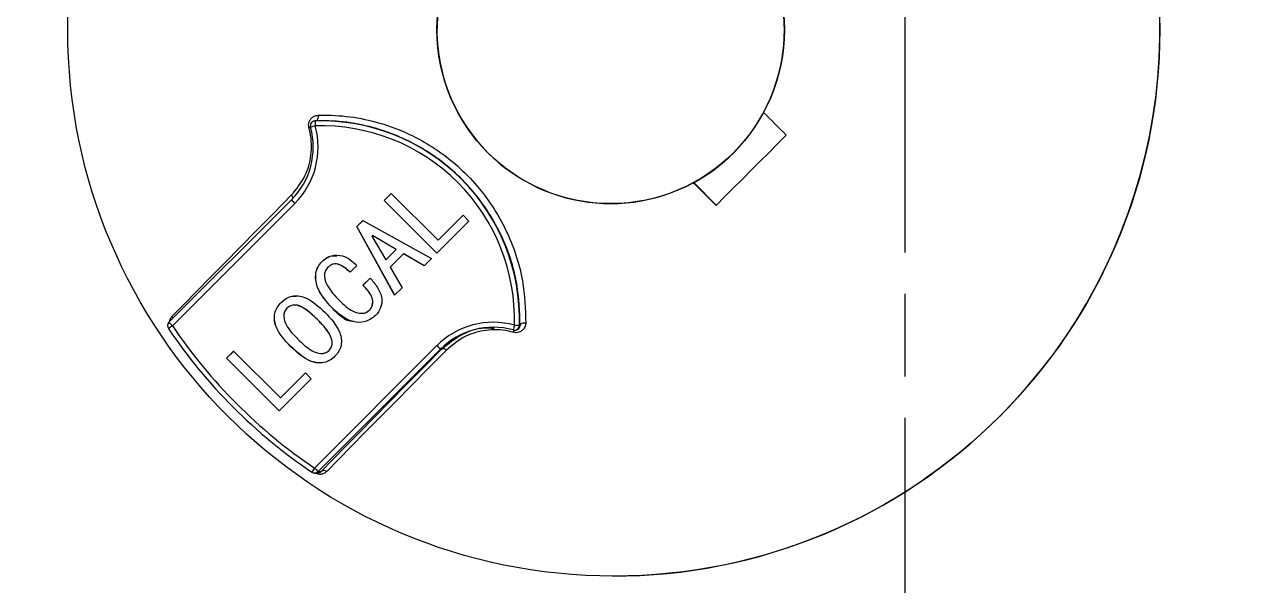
# Model space of a CAD drawing. Header units: millimetres. Extents: x 2454 to 4226, y 715 to 1968.
# Drawn here: x 3000.71 to 3044.78, y 1702.35 to 1722.7 of the extents above; entities that cross this region are included whole.
import ezdxf

# ---------------------------------------------------------------- set-up
doc = ezdxf.new("R2010")
doc.units = ezdxf.units.MM
doc.linetypes.add('AM_ISO08W050', pattern=[18, 12, -1.5, 3, -1.5])
doc.layers.add('AM_7', color=4, linetype='AM_ISO08W050', lineweight=25)

msp = doc.modelspace()

# ---------------------------------------------------------------- linework, layer by layer
at = {"color": 7, "linetype": 'Continuous', "lineweight": 25}
for p, q in [((3011.501, 1719.202), (3011.477, 1719.202)), ((3024.976, 1716.96), (3024.968, 1716.96)), ((3024.983, 1716.964), (3025.809, 1716.138)), ((3005.954, 1711.899), (3010.393, 1716.338)), ((3013.758, 1716.317), (3014.015, 1716.574)), ((3015.668, 1714.408), (3013.758, 1716.317)), ((3013.761, 1716.317), (3013.758, 1716.317)), ((3013.761, 1716.317), (3014.017, 1716.572)), ((3015.669, 1714.409), (3013.761, 1716.317)), ((3014.015, 1716.574), (3015.712, 1714.877)), ((3010.519, 1716.211), (3006.08, 1711.772)), ((3021.961, 1716.202), (3021.97, 1716.202)), ((3012.765, 1715.368), (3012.988, 1715.591)), ((3012.768, 1715.368), (3012.99, 1715.59)), ((3012.988, 1715.591), (3015.478, 1714.218)), ((3016.829, 1715.569), (3015.668, 1714.408)), ((3015.712, 1714.877), (3016.617, 1715.781)), ((3015.715, 1714.877), (3016.618, 1715.78)), ((3016.617, 1715.781), (3016.829, 1715.569)), ((3014.138, 1712.878), (3012.765, 1715.368)), ((3012.768, 1715.368), (3012.765, 1715.368)), ((3014.14, 1712.88), (3012.768, 1715.368)), ((3013.334, 1715.044), (3013.312, 1715.022)), ((3013.312, 1715.022), (3013.814, 1714.162)), ((3013.337, 1715.044), (3013.334, 1715.044)), ((3014.194, 1714.542), (3013.334, 1715.044)), ((3014.197, 1714.542), (3013.337, 1715.044)), ((3013.814, 1714.162), (3014.194, 1714.542)), ((3013.817, 1714.162), (3014.197, 1714.542)), ((3014.197, 1714.542), (3014.194, 1714.542)), ((3015.715, 1714.877), (3015.712, 1714.877)), ((3011.506, 1714.106), (3011.503, 1714.106)), ((3013.817, 1714.162), (3013.814, 1714.162)), ((3014.462, 1714.385), (3013.971, 1713.894)), ((3015.21, 1713.95), (3014.462, 1714.385)), ((3014.465, 1714.385), (3014.462, 1714.385)), ((3015.211, 1713.951), (3014.465, 1714.385)), ((3015.478, 1714.218), (3015.21, 1713.95)), ((3011.99, 1714.016), (3011.987, 1714.016)), ((3012.765, 1713.961), (3012.519, 1713.715)), ((3013.971, 1713.894), (3014.406, 1713.146)), ((3012.988, 1713.247), (3013.245, 1713.503)), ((3012.991, 1713.247), (3012.988, 1713.247)), ((3012.991, 1713.247), (3013.248, 1713.503)), ((3014.406, 1713.146), (3014.138, 1712.878)), ((3010.021, 1712.621), (3010.018, 1712.621)), ((3010.513, 1712.52), (3010.51, 1712.52)), ((3011.886, 1712.409), (3011.883, 1712.409)), ((3013.236, 1712.353), (3013.234, 1712.353)), ((3011.339, 1711.996), (3011.336, 1711.996)), ((3012.925, 1712.228), (3012.929, 1712.228)), ((3018.482, 1711.615), (3018.509, 1711.615)), ((3018.663, 1711.789), (3018.687, 1711.789)), ((3010.367, 1711.025), (3010.365, 1711.025)), ((3011.234, 1706.617), (3015.673, 1711.056)), ((3008.042, 1710.6), (3008.299, 1710.857)), ((3009.951, 1708.691), (3008.042, 1710.6)), ((3008.045, 1710.6), (3008.042, 1710.6)), ((3008.045, 1710.6), (3008.3, 1710.856)), ((3009.953, 1708.693), (3008.045, 1710.6)), ((3008.299, 1710.857), (3009.996, 1709.16)), ((3015.802, 1710.929), (3011.363, 1706.49)), ((3011.472, 1710.768), (3011.475, 1710.768)), ((3011.763, 1710.88), (3011.76, 1710.88)), ((3015.84, 1710.929), (3015.802, 1710.929)), ((3011.113, 1709.852), (3009.951, 1708.691)), ((3009.996, 1709.16), (3010.9, 1710.065)), ((3009.999, 1709.16), (3010.902, 1710.063)), ((3010.9, 1710.065), (3011.113, 1709.852)), ((3009.999, 1709.16), (3009.996, 1709.16)), ((3011.236, 1706.437), (3011.344, 1706.437)), ((3011.363, 1706.49), (3011.468, 1706.489)), ((3022.053, 1702.702), (3022.058, 1702.702))]:
    msp.add_line(p, q, dxfattribs=at)
at = {"color": 7, "linetype": 'Continuous', "lineweight": 25, "flags": 128}
for points in [[(3011.361, 1719.404), (3011.362, 1719.366), (3011.36, 1719.328), (3011.354, 1719.293), (3011.343, 1719.261), (3011.33, 1719.235), (3011.314, 1719.216), (3011.297, 1719.203), (3011.286, 1719.199)], [(3028.339, 1718.684), (3028.236, 1718.786), (3028.134, 1718.888), (3028.031, 1718.99), (3027.928, 1719.093), (3027.824, 1719.196), (3027.721, 1719.299), (3027.617, 1719.402), (3027.513, 1719.506)], [(3025.793, 1716.138), (3026.111, 1716.456), (3026.428, 1716.774), (3026.747, 1717.092), (3027.065, 1717.411), (3027.384, 1717.73), (3027.702, 1718.048), (3028.021, 1718.366), (3028.339, 1718.684)], [(3024.968, 1716.96), (3025.072, 1716.857), (3025.175, 1716.753), (3025.279, 1716.65), (3025.382, 1716.547), (3025.485, 1716.445), (3025.588, 1716.342), (3025.691, 1716.24), (3025.793, 1716.138)], [(3006.063, 1712.111), (3006.488, 1712.545), (3006.948, 1713.015), (3007.444, 1713.52), (3007.974, 1714.059), (3008.536, 1714.629), (3009.129, 1715.229), (3009.751, 1715.859), (3010.4, 1716.514)], [(3018.894, 1711.871), (3018.856, 1711.872), (3018.818, 1711.87), (3018.783, 1711.863), (3018.751, 1711.854), (3018.725, 1711.841), (3018.705, 1711.825), (3018.692, 1711.808), (3018.687, 1711.789)], [(3011.468, 1706.489), (3011.896, 1706.927), (3012.36, 1707.401), (3012.86, 1707.91), (3013.394, 1708.453), (3013.961, 1709.028), (3014.559, 1709.633), (3015.186, 1710.268), (3015.84, 1710.929)], [(3016.017, 1710.896), (3015.368, 1710.24), (3014.747, 1709.611), (3014.154, 1709.011), (3013.592, 1708.441), (3013.062, 1707.902), (3012.566, 1707.397), (3012.105, 1706.927), (3011.681, 1706.493)], [(3015.84, 1710.929), (3015.855, 1710.94), (3015.873, 1710.946), (3015.894, 1710.948), (3015.917, 1710.946), (3015.942, 1710.94), (3015.967, 1710.929), (3015.993, 1710.914), (3016.017, 1710.896)]]:
    msp.add_lwpolyline(points, dxfattribs=at)
at = {"color": 7, "linetype": 'Continuous', "lineweight": 25}
for centre, radius in [((3022.084, 1722.501), 19.8), ((3021.972, 1722.502), 6.3)]:
    msp.add_circle(centre, radius, dxfattribs=at)
for centre, radius, start, end in [((2993.687, 1755.803), 84.364, 293.77253, 288.03652), ((2992.529, 1755.805), 82.329, 298.30628, 286.54744), ((2993.685, 1755.798), 88.439, 276.305, 353.69783), ((2992.469, 1755.8), 76.846, 299.04627, 350.58227), ((2992.473, 1755.8), 77.776, 298.98442, 350.7972), ((2992.521, 1755.799), 82.295, 298.34695, 351.20907), ((2992.512, 1755.799), 81.876, 298.69165, 351.20907), ((3022.089, 1722.502), 19.8, 315.0006, 89.9063), ((2993.792, 1755.797), 89.012, 279.79419, 349.96366), ((3021.971, 1722.502), 6.3, 331.603, 298.3998), ((3021.98, 1722.502), 6.3, 298.3999, 331.603), ((3008.484, 1718.247), 2.7, 315.0019, 15.5304), ((3008.482, 1718.247), 2.88, 315.0019, 15.5304), ((3011.687, 1716.475), 2.561, 103.546, 104.8543), ((3011.259, 1719.019), 0.18, 91.6926, 195.5317), ((3015.559, 1703.37), 16.229, 105.3718, 106.0012), ((3011.259, 1719.019), 0.18, 91.6907, 135.0014), ((3011.466, 1712.002), 7.2, 358.308, 91.6892), ((3015.781, 1719.197), 4.528, 179.9826, 182.2601), ((3011.464, 1712.002), 7.02, 358.308, 91.6892), ((3014.907, 1720.663), 6.251, 223.7746, 225.413), ((3010.245, 1716.377), 0.207, 5.6832, 41.6103), ((3006.081, 1711.772), 0.18, 135.002, 214.0376), ((3010.468, 1716.223), 6.251, 223.7746, 225.413), ((3005.907, 1711.996), 0.194, 13.2246, 36.2623), ((3017.71, 1709.02), 2.88, 74.4685, 135.0019), ((3010.425, 1705.259), 7.829, 123.7092, 125.0156), ((3021.967, 1722.502), 19.35, 214.0376, 235.9596), ((3021.965, 1722.502), 19.17, 214.0376, 235.9596), ((3017.712, 1709.02), 2.7, 74.4685, 135.0019), ((3022.953, 1710.505), 4.654, 163.9149, 166.125), ((3018.483, 1711.795), 0.18, 254.4683, 269.9089), ((3017.532, 1711.785), 0.945, 344.8084, 349.6965), ((3023.489, 1879.949), 168.229, 268.2941, 268.35601), ((3018.483, 1711.795), 0.18, 269.9104, 358.3107), ((3020.36, 1715.679), 6.583, 224.6089, 226.1865), ((3022.089, 1722.5), 19.798, 269.9091, 315.0018), ((3015.642, 1703.585), 5.35, 145.4786, 147.3958), ((3015.921, 1711.24), 6.583, 224.6089, 226.1865), ((3011.236, 1706.617), 0.18, 235.9597, 269.9089), ((3011.236, 1706.617), 0.18, 269.9091, 315.0018), ((3011.577, 1706.366), 0.165, 50.6146, 131.2182)]:
    msp.add_arc(centre, radius, start, end, dxfattribs=at)
for points, knots in [([(3011.03, 1718.951), (3011.024, 1718.987), (3011.01, 1719.059), (3011.032, 1719.166), (3011.082, 1719.264), (3011.166, 1719.346), (3011.265, 1719.394), (3011.334, 1719.401), (3011.361, 1719.404)], [0, 0, 0, 0, 0.154084, 0.307786, 0.471204, 0.657166, 0.867497, 1, 1, 1, 1]), ([(3011.361, 1719.404), (3011.521, 1719.405), (3012.379, 1719.413), (3013.815, 1719.146), (3015.624, 1718.271), (3017.119, 1716.997), (3018.249, 1715.278), (3018.838, 1713.494), (3018.876, 1712.377), (3018.894, 1711.871)], [0, 0, 0, 0, 0.043937, 0.236293, 0.372822, 0.535728, 0.69861, 0.863201, 1, 1, 1, 1]), ([(3010.4, 1716.514), (3010.581, 1716.736), (3010.91, 1717.136), (3011.141, 1717.946), (3011.128, 1718.564), (3011.045, 1718.892), (3011.03, 1718.951)], [0, 0, 0, 0, 0.356926, 0.645588, 0.935957, 1, 1, 1, 1]), ([(3018.687, 1711.789), (3018.67, 1712.287), (3018.632, 1713.383), (3018.053, 1715.138), (3016.942, 1716.831), (3015.47, 1718.086), (3013.69, 1718.943), (3012.353, 1719.201), (3011.584, 1719.198), (3011.501, 1719.198)], [0, 0, 0, 0, 0.140065, 0.308175, 0.474207, 0.640193, 0.779475, 0.97619, 1, 1, 1, 1]), ([(3011.883, 1712.409), (3011.658, 1712.653), (3011.322, 1713.019), (3011.246, 1713.605), (3011.344, 1713.92), (3011.45, 1714.044), (3011.503, 1714.106)], [0, 0, 0, 0, 0.499696, 0.74909, 0.87448, 1, 1, 1, 1]), ([(3011.886, 1712.409), (3011.661, 1712.653), (3011.324, 1713.019), (3011.248, 1713.605), (3011.347, 1713.92), (3011.453, 1714.044), (3011.506, 1714.106)], [0, 0, 0, 0, 0.499696, 0.74909, 0.87448, 1, 1, 1, 1]), ([(3011.503, 1714.106), (3011.612, 1714.188), (3011.829, 1714.351), (3012.226, 1714.336), (3012.538, 1714.182), (3012.689, 1714.035), (3012.765, 1713.961)], [0, 0, 0, 0, 0.278841, 0.558038, 0.778714, 1, 1, 1, 1]), ([(3011.506, 1714.106), (3011.614, 1714.196), (3011.775, 1714.33), (3011.978, 1714.312), (3012.045, 1714.306)], [0, 0, 0, 0, 0.669785, 1, 1, 1, 1]), ([(3011.715, 1713.894), (3011.679, 1713.848), (3011.605, 1713.756), (3011.573, 1713.516), (3011.719, 1713.121), (3011.965, 1712.868), (3012.128, 1712.699)], [0, 0, 0, 0, 0.124838, 0.249769, 0.498841, 1, 1, 1, 1]), ([(3012.519, 1713.715), (3012.403, 1713.823), (3012.258, 1713.957), (3012.031, 1714.019), (3011.913, 1714.015), (3011.803, 1713.971), (3011.745, 1713.92), (3011.715, 1713.894)], [0, 0, 0, 0, 0.498979, 0.624378, 0.749538, 0.874643, 1, 1, 1, 1]), ([(3012.522, 1713.715), (3012.406, 1713.82), (3012.26, 1713.95), (3012.058, 1714.017), (3012.004, 1714.013), (3011.99, 1714.011)], [0, 0, 0, 0, 0.743642, 0.930527, 1, 1, 1, 1]), ([(3013.234, 1712.353), (3013.261, 1712.387), (3013.316, 1712.455), (3013.343, 1712.584), (3013.345, 1712.714), (3013.263, 1712.963), (3013.11, 1713.121), (3012.988, 1713.247)], [0, 0, 0, 0, 0.12486, 0.249907, 0.375198, 0.50038, 1, 1, 1, 1]), ([(3013.236, 1712.353), (3013.264, 1712.387), (3013.318, 1712.455), (3013.345, 1712.584), (3013.347, 1712.714), (3013.265, 1712.963), (3013.113, 1713.121), (3012.991, 1713.247)], [0, 0, 0, 0, 0.12486, 0.249907, 0.375198, 0.50038, 1, 1, 1, 1]), ([(3013.245, 1713.503), (3013.341, 1713.395), (3013.533, 1713.18), (3013.695, 1712.799), (3013.657, 1712.413), (3013.516, 1712.232), (3013.446, 1712.141)], [0, 0, 0, 0, 0.2812852, 0.5606158, 0.7804682, 1, 1, 1, 1]), ([(3010.018, 1712.621), (3010.076, 1712.672), (3010.191, 1712.774), (3010.411, 1712.858), (3010.643, 1712.868), (3011.093, 1712.752), (3011.377, 1712.481), (3011.604, 1712.264)], [0, 0, 0, 0, 0.1252973, 0.2504135, 0.3756026, 0.5008782, 1, 1, 1, 1]), ([(3010.021, 1712.621), (3010.079, 1712.672), (3010.194, 1712.772), (3010.389, 1712.854), (3010.517, 1712.853), (3010.568, 1712.853)], [0, 0, 0, 0, 0.375729, 0.750914, 1, 1, 1, 1]), ([(3010.365, 1711.025), (3010.147, 1711.254), (3009.875, 1711.54), (3009.766, 1711.994), (3009.781, 1712.227), (3009.865, 1712.447), (3009.967, 1712.563), (3010.018, 1712.621)], [0, 0, 0, 0, 0.498982, 0.624271, 0.749515, 0.874666, 1, 1, 1, 1]), ([(3010.367, 1711.025), (3010.15, 1711.254), (3009.878, 1711.54), (3009.769, 1711.994), (3009.783, 1712.227), (3009.868, 1712.447), (3009.97, 1712.563), (3010.021, 1712.621)], [0, 0, 0, 0, 0.498982, 0.624271, 0.749515, 0.874666, 1, 1, 1, 1]), ([(3010.231, 1712.409), (3010.197, 1712.365), (3010.129, 1712.278), (3010.1, 1712.053), (3010.239, 1711.681), (3010.475, 1711.448), (3010.632, 1711.293)], [0, 0, 0, 0, 0.1247898, 0.2499391, 0.4981483, 1, 1, 1, 1]), ([(3011.336, 1711.996), (3011.181, 1712.152), (3010.95, 1712.385), (3010.586, 1712.536), (3010.361, 1712.511), (3010.274, 1712.443), (3010.231, 1712.409)], [0, 0, 0, 0, 0.501886, 0.750204, 0.875265, 1, 1, 1, 1]), ([(3011.339, 1711.996), (3011.185, 1712.145), (3010.955, 1712.368), (3010.632, 1712.536), (3010.519, 1712.518), (3010.513, 1712.517)], [0, 0, 0, 0, 0.656622, 0.981499, 1, 1, 1, 1]), ([(3013.446, 1712.141), (3013.324, 1712.053), (3013.081, 1711.877), (3012.448, 1711.899), (3012.109, 1712.205), (3011.883, 1712.409)], [0, 0, 0, 0, 0.249589, 0.500012, 1, 1, 1, 1]), ([(3012.663, 1711.926), (3012.65, 1711.926), (3012.342, 1711.923), (3012.109, 1712.172), (3011.886, 1712.409)], [0, 0, 0, 0, 0.042593, 1, 1, 1, 1]), ([(3012.128, 1712.699), (3012.284, 1712.547), (3012.517, 1712.319), (3012.89, 1712.209), (3013.108, 1712.25), (3013.192, 1712.319), (3013.234, 1712.353)], [0, 0, 0, 0, 0.5010148, 0.7498451, 0.8749605, 1, 1, 1, 1]), ([(3012.929, 1712.232), (3012.935, 1712.231), (3012.993, 1712.216), (3013.111, 1712.255), (3013.195, 1712.321), (3013.236, 1712.353)], [0, 0, 0, 0, 0.054708, 0.527497, 1, 1, 1, 1]), ([(3005.973, 1711.918), (3005.978, 1711.949), (3005.991, 1712.03), (3006.036, 1712.08), (3006.063, 1712.111)], [0, 0, 0, 0, 0.375525, 1, 1, 1, 1]), ([(3011.76, 1710.88), (3011.794, 1710.924), (3011.862, 1711.012), (3011.881, 1711.24), (3011.728, 1711.605), (3011.493, 1711.84), (3011.336, 1711.996)], [0, 0, 0, 0, 0.1246914, 0.2497368, 0.4982652, 1, 1, 1, 1]), ([(3011.763, 1710.88), (3011.797, 1710.924), (3011.864, 1711.012), (3011.884, 1711.24), (3011.731, 1711.605), (3011.496, 1711.84), (3011.339, 1711.996)], [0, 0, 0, 0, 0.1246914, 0.2497368, 0.4982652, 1, 1, 1, 1]), ([(3011.604, 1712.264), (3011.821, 1712.036), (3012.093, 1711.75), (3012.214, 1711.298), (3012.208, 1711.064), (3012.125, 1710.842), (3012.023, 1710.726), (3011.972, 1710.667)], [0, 0, 0, 0, 0.499133, 0.624424, 0.749622, 0.874708, 1, 1, 1, 1]), ([(3018.894, 1711.871), (3018.886, 1711.818), (3018.87, 1711.72), (3018.777, 1711.604), (3018.662, 1711.538), (3018.544, 1711.518), (3018.475, 1711.531), (3018.444, 1711.537)], [0, 0, 0, 0, 0.257956, 0.484914, 0.703585, 0.864278, 1, 1, 1, 1]), ([(3015.84, 1710.929), (3016.078, 1711.123), (3016.511, 1711.475), (3017.215, 1711.723), (3017.625, 1711.693), (3017.743, 1711.685)], [0, 0, 0, 0, 0.465887, 0.845798, 1, 1, 1, 1]), ([(3018.444, 1711.537), (3018.385, 1711.552), (3018.057, 1711.635), (3017.44, 1711.646), (3016.634, 1711.412), (3016.237, 1711.08), (3016.017, 1710.896)], [0, 0, 0, 0, 0.064043, 0.354412, 0.643074, 1, 1, 1, 1]), ([(3018.509, 1711.615), (3018.528, 1711.616), (3018.575, 1711.621), (3018.631, 1711.657), (3018.676, 1711.713), (3018.683, 1711.763), (3018.687, 1711.789)], [0, 0, 0, 0, 0.1619176, 0.4077947, 0.6822322, 1, 1, 1, 1]), ([(3011.972, 1710.667), (3011.914, 1710.616), (3011.797, 1710.514), (3011.574, 1710.431), (3011.339, 1710.421), (3010.883, 1710.534), (3010.595, 1710.807), (3010.365, 1711.025)], [0, 0, 0, 0, 0.125329, 0.250449, 0.375699, 0.501004, 1, 1, 1, 1]), ([(3011.42, 1710.436), (3011.395, 1710.433), (3011.291, 1710.425), (3010.886, 1710.546), (3010.598, 1710.812), (3010.367, 1711.025)], [0, 0, 0, 0, 0.062665, 0.2508, 1, 1, 1, 1]), ([(3010.632, 1711.293), (3010.79, 1711.134), (3011.026, 1710.896), (3011.399, 1710.754), (3011.626, 1710.778), (3011.716, 1710.846), (3011.76, 1710.88)], [0, 0, 0, 0, 0.501698, 0.750126, 0.875254, 1, 1, 1, 1]), ([(3011.474, 1710.771), (3011.526, 1710.773), (3011.633, 1710.778), (3011.718, 1710.845), (3011.763, 1710.88)], [0, 0, 0, 0, 0.4759836, 1, 1, 1, 1]), ([(3011.681, 1706.493), (3011.632, 1706.454), (3011.559, 1706.396), (3011.419, 1706.383), (3011.329, 1706.402), (3011.273, 1706.424), (3011.243, 1706.444), (3011.234, 1706.449)], [0, 0, 0, 0, 0.49351, 0.746512, 0.851032, 0.956489, 1, 1, 1, 1]), ([(3011.344, 1706.439), (3011.359, 1706.439), (3011.419, 1706.441), (3011.447, 1706.468), (3011.468, 1706.489)], [0, 0, 0, 0, 0.236281, 1, 1, 1, 1])]:
    msp.add_open_spline(points, degree=3, knots=knots, dxfattribs=at)
at = {"layer": 'AM_7'}
msp.add_line((3032.639, 1924.435), (3032.639, 1336.718), dxfattribs=at)

doc.saveas('drawing.dxf')
